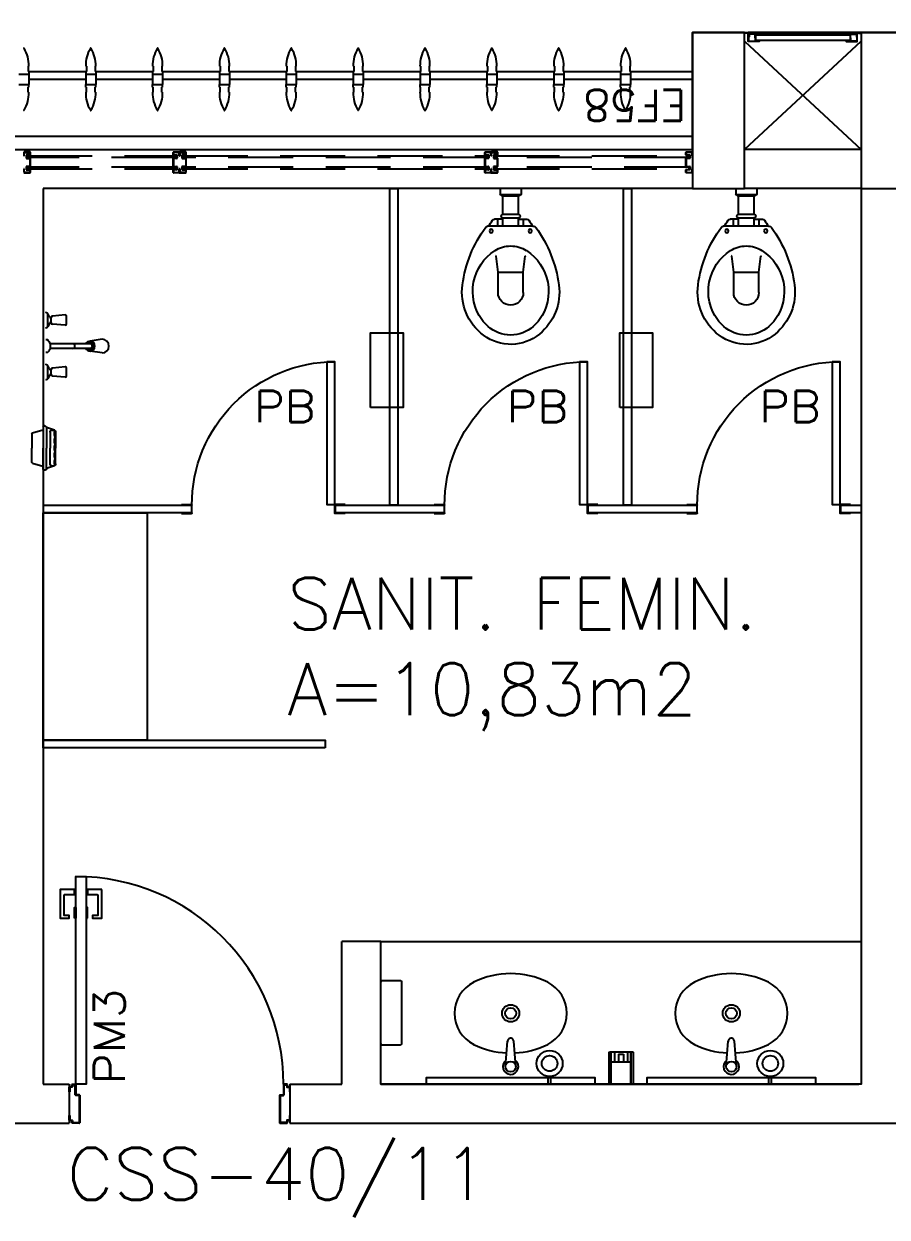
# Model space of a CAD drawing. Header units: millimetres. Extents: x 2046 to 2564, y 885 to 1120.
# Drawn here: x 2274.286 to 2277.611, y 961.34 to 965.936 of the extents above; entities that cross this region are included whole.
import ezdxf

# ---------------------------------------------------------------- set-up
doc = ezdxf.new("R2010")
doc.units = ezdxf.units.MM
doc.header["$LTSCALE"] = 10
doc.linetypes.add('HIDDEN', pattern=[0.375, 0.25, -0.125])
for name, color, linetype in [('AR-ALV', 2, 'Continuous'), ('AR-BRISES', 2, 'Continuous'), ('AR-DIVISÓRIAS', 2, 'Continuous'), ('AR-ESQ', 1, 'Continuous'), ('AR-ESTC', 3, 'Continuous'), ('AR-LOUÇAS', 1, 'Continuous'), ('AR-PORTA', 1, 'Continuous'), ('AR-SHAFT', 1, 'Continuous'), ('BC-CUBA', 1, 'Continuous'), ('BGR- VISTA', 12, 'Continuous'), ('BR-PAINEL', 1, 'Continuous'), ('BR-SUPORTE', 1, 'Continuous'), ('DT-ESQ-PERFIL CADEIRA-C', 2, 'Continuous'), ('DT-ESQ-PERFIL CADEIRA-V', 1, 'Continuous'), ('DT-ESQ-VENEZIANA-C', 1, 'Continuous'), ('DT-ESQ-VENEZIANA-V', 1, 'Continuous'), ('DT-ESQ-VIDRO-PROJ', 1, 'HIDDEN'), ('DT-TXTESQ', 2, 'Continuous'), ('DT-TXTMOD', 1, 'Continuous'), ('DV- VISTA', 2, 'Continuous'), ('DV-TEXTO', 2, 'Continuous'), ('ENDEREÇO', 2, 'Continuous'), ('maçaneta', 1, 'Continuous'), ('mov', 1, 'Continuous'), ('PM-PERFIL U-C', 2, 'Continuous'), ('PM-TXT', 2, 'Continuous'), ('pm1', 2, 'Continuous'), ('pm2', 1, 'Continuous'), ('WC1', 1, 'Continuous'), ('WC2', 1, 'Continuous'), ('WC3', 1, 'Continuous'), ('Área', 2, 'Continuous')]:
    doc.layers.add(name, color=color, linetype=linetype)
doc.styles.add('S10', font='simplex.shx', dxfattribs={"height": 0.1})
doc.styles.add('S12', font='simplex.shx', dxfattribs={"width": 1.1, "height": 0.12})
doc.styles.add('UNB-100', font='simplex.shx', dxfattribs={"height": 0.2})
doc.styles.add('UNB1-100', font='simplex.shx', dxfattribs={"height": 0.2})

# ---------------------------------------------------------------- blocks, each defined once
blk = doc.blocks.new('BACI-01P')
at = {"layer": 'WC1'}
for p, q in [((0.1191, 0.03), (0.1191, 0.0624)), ((0.146, 0.0857), (0.146, 0.0887)), ((0.1191, 0.03), (0.1139, 0.03)), ((0.1139, 0.0298), (0.1139, -0.0298)), ((0.1191, -0.03), (0.1139, -0.03)), ((0.1191, -0.03), (0.1191, -0.0624)), ((0.146, -0.0857), (0.146, -0.0887))]:
    blk.add_line(p, q, dxfattribs=at)
for centre, radius, start, end in [((0.4364, -0.2936), 0.4837, 97.6805, 126.3454), ((0.3996, -0.0205), 0.2081, 36.8881, 97.6805), ((0.1551, 0.0887), 0.00909, 126.3358, 180), ((0.4268, 0), 0.174, 320.4767, 36.8881), ((0.1282, 0.0624), 0.00909, 126.1604, 180), ((0.4044, -0.3155), 0.4771, 122.7818, 126.1604), ((0.1282, -0.0624), 0.00909, 180, 233.8396), ((0.4044, 0.3155), 0.4771, 233.8396, 237.2182), ((0.1551, -0.0887), 0.00909, 180, 238.9825), ((0.4364, 0.2936), 0.4837, 233.7577, 262.3195), ((0.3996, 0.0205), 0.2081, 262.3195, 320.8979)]:
    blk.add_arc(centre, radius, start, end, dxfattribs=at)
at = {"layer": 'WC2'}
for p, q in [((0.146, -0.0857), (0.146, 0.0857)), ((0, 0.04), (0.023, 0.04)), ((0.025, 0.035), (0.025, 0.038)), ((0.025, -0.035), (0.025, 0.035)), ((0.025, 0.035), (0.028, 0.035)), ((0.03, -0.033), (0.03, 0.033)), ((0.1, 0.03), (0.03, 0.03)), ((0.1, 0.0298), (0.1, -0.0298)), ((0, -0.04), (0.023, -0.04)), ((0.025, -0.038), (0.025, -0.035)), ((0.025, -0.035), (0.028, -0.035)), ((0.1, -0.03), (0.03, -0.03))]:
    blk.add_line(p, q, dxfattribs=at)
for centre, radius, start, end in [((0.3966, -0.0404), 0.1866, 54.2515, 147.3201), ((0.4126, -0.0182), 0.1592, 41.3299, 54.2515), ((0.3335, 0), 0.1117, 147.3201, 180), ((0.4333, 0), 0.1317, 0, 41.3299), ((0.023, 0.038), 0.002, 0, 90), ((0.028, 0.033), 0.002, 0, 90), ((0.107, 0.0298), 0.00697, 0, 180), ((0.3335, 0), 0.1117, 180, 212.6799), ((0.4333, 0), 0.1317, 318.6701, 0), ((0.023, -0.038), 0.002, 270, 0), ((0.028, -0.033), 0.002, 270, 0), ((0.107, -0.0298), 0.00697, 180, 0), ((0.3966, 0.0404), 0.1866, 212.6799, 305.7485), ((0.4126, 0.0182), 0.1592, 305.7485, 318.6701)]:
    blk.add_arc(centre, radius, start, end, dxfattribs=at)
at = {"layer": 'WC3'}
for p, q in [((0.146, 0.0497), (0.1191, 0.0497)), ((0.261, 0.0562), (0.2593, 0.0585)), ((0.3229, 0.0486), (0.261, 0.0562)), ((0.3229, 0.0486), (0.3229, -0.0486)), ((0.4015, 0.0486), (0.3229, 0.0486)), ((0.146, 0.03), (0.1191, 0.03)), ((0.146, -0.03), (0.1191, -0.03)), ((0.146, -0.0497), (0.1191, -0.0497)), ((0.261, -0.0562), (0.2593, -0.0585)), ((0.3229, -0.0486), (0.261, -0.0562)), ((0.4015, -0.0486), (0.3229, -0.0486))]:
    blk.add_line(p, q, dxfattribs=at)
for centre in [(0.1641, 0.075), (0.1641, -0.075)]:
    blk.add_circle(centre, 0.00682, dxfattribs=at)
blk.add_arc((0.4015, 0), 0.0486, 270, 90, dxfattribs=at)
blk = doc.blocks.new('pb55-gr-01p')
at = {"layer": 'mov'}
blk.add_arc((0.0015, 0.0172), 0.55, 359.7335, 90, dxfattribs=at)
at = {"layer": 'pm1'}
blk.add_lwpolyline([(0.0315, 0.5673), (0.0315, 0.0172), (0.0015, 0.0172), (0.0015, 0.5673)], close=True, dxfattribs=at)
at = {"layer": 'pm2'}
for p, q in [((-0.0385, 0.0172), (-0.0008, 0.0172)), ((-0.0385, 0.0158), (-0.0385, 0.0172)), ((-0.0008, 0.0158), (-0.0385, 0.0158)), ((0, 0.015), (0, -0.015)), ((0.0015, -0.0152), (0.0015, 0.015)), ((0.5515, -0.0152), (0.5515, 0.015)), ((0.553, 0.015), (0.553, -0.015)), ((0.5915, 0.0172), (0.5537, 0.0172)), ((0.5537, 0.0158), (0.5915, 0.0158)), ((0.5915, 0.0158), (0.5915, 0.0172)), ((-0.001, -0.016), (-0.0385, -0.016)), ((-0.0385, -0.0175), (-0.0385, -0.016)), ((-0.0385, -0.0175), (-0.0008, -0.0175)), ((0.5915, -0.0175), (0.5537, -0.0175)), ((0.554, -0.016), (0.5915, -0.016)), ((0.5915, -0.0175), (0.5915, -0.016))]:
    blk.add_line(p, q, dxfattribs=at)
for centre, radius, start, end in [((-0.0008, 0.015), 0.00225, 0, 90), ((-0.0008, 0.015), 0.00075, 0, 90), ((0.5537, 0.015), 0.00225, 90, 180), ((0.5537, 0.015), 0.00075, 90, 180), ((-0.001, -0.015), 0.001, 270, 0), ((-0.0008, -0.0152), 0.00225, 270, 0), ((0.5537, -0.0152), 0.00225, 180, 270), ((0.554, -0.015), 0.001, 180, 270)]:
    blk.add_arc(centre, radius, start, end, dxfattribs=at)
at = {"layer": 'PM-TXT', "style": 'S12', "width": 1.1}
blk.add_attdef('PM', (0.0929, 0.3347), '', height=0.12, dxfattribs=at)
at = {"layer": 'PM-TXT', "style": 'S12', "width": 1.1, "flags": 1}
for tag, p in [('LARGURA', (0.0929, 0.1347)), ('GRANITO', (0.0929, -0.0653)), ('VISOR', (0.0929, -0.2653)), ('FERRAGEM', (0.0929, -0.4653))]:
    blk.add_attdef(tag, p, '', height=0.12, dxfattribs=at)
blk = doc.blocks.new('CHVR-01P')
at = {"layer": 'WC1'}
for p, q in [((-0.08, 0.114), (-0.08, 0.086)), ((-0.074, 0.12), (-0.0254, 0.1155)), ((-0.02, 0.1096), (-0.0176, 0.1096)), ((-0.0139, 0.1119), (-0.0077, 0.1257)), ((-0.0015, 0.129), (-0.0052, 0.1279)), ((-0.074, 0.08), (-0.0254, 0.0845)), ((-0.02, 0.0904), (-0.0176, 0.0904)), ((-0.0139, 0.0881), (-0.0077, 0.0743)), ((-0.0015, 0.071), (-0.0052, 0.0721)), ((-0.2165, 0.0264), (-0.1704, 0.0189)), ((-0.1704, 0.0088), (-0.1537, 0.0088)), ((-0.1537, 0.0088), (-0.0176, 0.0088)), ((-0.0176, 0.0088), (-0.0133, 0.0174)), ((-0.0131, 0.0178), (-0.0132, 0.0176)), ((-0.0126, 0.0182), (-0.0088, 0.0206)), ((-0.0088, 0.0222), (-0.0088, 0.0206)), ((-0.0068, 0.0242), (0, 0.0242)), ((-0.2165, -0.0264), (-0.1704, -0.0189)), ((-0.1704, -0.0088), (-0.1537, -0.0088)), ((-0.1537, -0.0088), (-0.0176, -0.0088)), ((-0.0176, -0.0088), (-0.0133, -0.0174)), ((-0.0131, -0.0178), (-0.0132, -0.0176)), ((-0.0126, -0.0182), (-0.0088, -0.0206)), ((-0.0088, -0.0206), (-0.0088, -0.0222)), ((-0.0068, -0.0242), (0, -0.0242)), ((-0.08, -0.086), (-0.08, -0.114)), ((-0.074, -0.08), (-0.0254, -0.0845)), ((-0.02, -0.0904), (-0.0176, -0.0904)), ((-0.0139, -0.0881), (-0.0077, -0.0743)), ((-0.0015, -0.071), (-0.0052, -0.0721)), ((-0.074, -0.12), (-0.0254, -0.1155)), ((-0.02, -0.1096), (-0.0176, -0.1096)), ((-0.0139, -0.1119), (-0.0077, -0.1257)), ((-0.0015, -0.129), (-0.0052, -0.1279))]:
    blk.add_line(p, q, dxfattribs=at)
for centre, radius, start, end in [((-0.074, 0.114), 0.006, 90, 180), ((-0.026, 0.1096), 0.006, 0, 84.4007), ((-0.0176, 0.1136), 0.004, 270, 335.6127), ((-0.004, 0.1241), 0.004, 107.5303, 155.6127), ((-0.001, 0.1282), 0.001, 0, 122.0054), ((-0.074, 0.086), 0.006, 180, 270), ((-0.026, 0.0904), 0.006, 275.5993, 0), ((-0.0176, 0.0864), 0.004, 24.3873, 90), ((-0.004, 0.0759), 0.004, 204.3873, 252.4697), ((-0.001, 0.0718), 0.001, 237.9946, 0), ((0, 0.07), 0.000002, 180, 270), ((-0.2165, 0), 0.0264, 90, 270), ((-0.1704, 0), 0.0189, 90, 270), ((-0.1704, 0), 0.0088, 90, 270), ((-0.1704, 0), 0.0189, 27.7177, 90), ((-0.0115, 0.0165), 0.002, 122.7806, 153.4349), ((-0.0068, 0.0222), 0.002, 90, 180), ((-0.1704, 0), 0.0189, 270, 332.2823), ((-0.0115, -0.0165), 0.002, 206.5651, 237.2194), ((-0.0068, -0.0222), 0.002, 180, 270), ((-0.074, -0.086), 0.006, 90, 180), ((-0.026, -0.0904), 0.006, 0, 84.4007), ((-0.0176, -0.0864), 0.004, 270, 335.6127), ((-0.004, -0.0759), 0.004, 107.5303, 155.6127), ((-0.001, -0.0718), 0.001, 0, 122.0054), ((-0.074, -0.114), 0.006, 180, 270), ((-0.026, -0.1096), 0.006, 275.5993, 0), ((-0.0176, -0.1136), 0.004, 24.3873, 90), ((-0.004, -0.1241), 0.004, 204.3873, 252.4697), ((-0.001, -0.1282), 0.001, 237.9946, 0), ((0, -0.13), 0.000002, 180, 270)]:
    blk.add_arc(centre, radius, start, end, dxfattribs=at)
at = {"layer": 'WC2'}
for p, q in [((-0.02, 0.1096), (-0.02, 0.0904)), ((-0.0077, 0.1257), (-0.0077, 0.0743)), ((-0.0176, 0.0088), (-0.0176, -0.0088)), ((-0.02, -0.0904), (-0.02, -0.1096)), ((-0.0077, -0.0743), (-0.0077, -0.1257))]:
    blk.add_line(p, q, dxfattribs=at)
for centre, radius, start, end in [((-0.1704, 0), 0.0132, 41.8103, 318.1897), ((-0.1031, 0), 0.0088, 90, 270)]:
    blk.add_arc(centre, radius, start, end, dxfattribs=at)
blk = doc.blocks.new('CUBA-01P')
at = {"layer": 'WC1'}
blk.add_circle((-0.15, -0.08), 0.05, dxfattribs=at)
for centre, radius, start, end in [((0, -0.4404), 0.3205, 92.8226, 116.4054), ((0, -0.4404), 0.3205, 63.5946, 87.2424), ((-0.0831, -0.273), 0.1336, 116.4054, 243.5946), ((0.0831, -0.273), 0.1336, 296.4054, 63.5946), ((0, -0.1056), 0.3205, 243.5946, 296.4054)]:
    blk.add_arc(centre, radius, start, end, dxfattribs=at)
at = {"layer": 'WC2'}
for p, q in [((-0.1548, 0), (-0.1548, -0.0303)), ((-0.1448, 0), (-0.1448, -0.0303)), ((-0.02, -0.068), (-0.0118, -0.1652)), ((0.02, -0.068), (0.0118, -0.1652))]:
    blk.add_line(p, q, dxfattribs=at)
for centre, radius in [((-0.15, -0.08), 0.03), ((0, -0.068), 0.02), ((0, -0.273), 0.033), ((0, -0.273), 0.0212)]:
    blk.add_circle(centre, radius, dxfattribs=at)
for centre, radius, start, end in [((0.0002, -0.0678), 0.03, 306.4013, 232.6706), ((0.0002, -0.1652), 0.012, 180, 10.1205)]:
    blk.add_arc(centre, radius, start, end, dxfattribs=at)
blk = doc.blocks.new('BGR2')
at = {"layer": 'BGR- VISTA'}
blk.add_lwpolyline([(0, 0.55), (1.85, 0.55), (1.85, 0), (0, 0)], close=True, dxfattribs=at)
at = {"layer": 'BC-CUBA', "rotation": 180}
for p in [(0.5, 0), (1.35, 0)]:
    blk.add_blockref('CUBA-01P', p, dxfattribs=at)
blk = doc.blocks.new('DV8')
at = {"layer": 'DV- VISTA'}
blk.add_lwpolyline([(0, -0.03), (-0.08, -0.03), (-0.08, 0), (0, 0)], close=True, dxfattribs=at)
at = {"layer": 'DV-TEXTO', "style": 'S12'}
for tag, p, flags in [('DIVISÓRIA', (-0.2823, -0.184), 2), ('TAMANHO', (-0.2823, -0.384), 3), ('ACABAMENTO', (-0.2823, -0.584), 3), ('CANTONEIRA', (-0.2823, -0.784), 3)]:
    blk.add_attdef(tag, p, '', height=0.12, dxfattribs=dict(at, flags=flags))
blk = doc.blocks.new('DV7')
at = {"layer": 'DV- VISTA'}
blk.add_lwpolyline([(0.03, 0), (0.03, -0.42), (0, -0.42), (0, 0)], close=True, dxfattribs=at)
at = {"layer": 'DV-TEXTO', "style": 'S12'}
for tag, p, flags in [('ACABAMENTO', (0.5921, -0.2951), 3), ('CANTONEIRA', (0.7921, -0.2951), 3), ('DIVISÓRIA', (0.1921, -0.2951), 2), ('TAMANHO', (0.3921, -0.2951), 3)]:
    blk.add_attdef(tag, p, '', height=0.12, rotation=90, dxfattribs=dict(at, flags=flags))
blk = doc.blocks.new('DV10')
at = {"layer": 'DV- VISTA'}
blk.add_lwpolyline([(0.57, -0.03), (0, -0.03), (0, 0), (0.57, 0)], close=True, dxfattribs=at)
at = {"layer": 'DV-TEXTO', "style": 'S12'}
for tag, p, flags in [('DIVISÓRIA', (0.0161, 0.0342), 2), ('TAMANHO', (0.0161, -0.1658), 3), ('ACABAMENTO', (0.0161, -0.3658), 3), ('CANTONEIRA', (0.0161, -0.5658), 3)]:
    blk.add_attdef(tag, p, '', height=0.12, dxfattribs=dict(at, flags=flags))
blk = doc.blocks.new('DV5')
at = {"layer": 'DV- VISTA'}
blk.add_lwpolyline([(0.03, 0), (0.03, -1.085), (0, -1.085), (0, 0)], close=True, dxfattribs=at)
at = {"layer": 'DV-TEXTO', "style": 'S12'}
for tag, p, flags in [('ACABAMENTO', (0.3815, -0.3886), 3), ('CANTONEIRA', (0.5815, -0.3886), 3), ('DIVISÓRIA', (-0.0185, -0.3886), 2), ('TAMANHO', (0.1815, -0.3886), 3)]:
    blk.add_attdef(tag, p, '', height=0.12, rotation=90, dxfattribs=dict(at, flags=flags))
blk = doc.blocks.new('BGR17')
at = {"layer": 'BGR- VISTA'}
blk.add_lwpolyline([(0, 0.875), (0, 0), (-0.4, 0), (-0.4, 0.875)], close=True, dxfattribs=at)
blk = doc.blocks.new('DV4')
at = {"layer": 'DV- VISTA'}
blk.add_lwpolyline([(0.03, 0), (0.03, -1.22), (0, -1.22), (0, 0)], close=True, dxfattribs=at)
at = {"layer": 'DV-TEXTO', "style": 'S12'}
for tag, p, flags in [('ACABAMENTO', (0.3815, -0.3084), 3), ('CANTONEIRA', (0.5815, -0.3084), 3), ('DIVISÓRIA', (-0.0185, -0.3084), 2), ('TAMANHO', (0.1815, -0.3084), 3)]:
    blk.add_attdef(tag, p, '', height=0.12, rotation=90, dxfattribs=dict(at, flags=flags))
blk = doc.blocks.new('EF58-P')
at = {"layer": 'DT-ESQ-VIDRO-PROJ', "ltscale": 0.1}
for points in [[(0.025, -0.1285), (0.025, -0.1385, -0.414214), (0.0235, -0.14), (0.0015, -0.14, -0.414214), (0, -0.1385), (0, -0.125), (0.0015, -0.125), (0.0015, -0.138, 0.414214), (0.002, -0.1385), (0.023, -0.1385, 0.414214), (0.0235, -0.138), (0.0235, -0.1285), (0.0105, -0.1285, -0.414214), (0.009, -0.127), (0.009, -0.117, -0.414214), (0.0105, -0.1155), (0.0235, -0.1155), (0.0235, -0.0845), (0.0105, -0.0845, -0.414214), (0.009, -0.083), (0.009, -0.073, -0.414214), (0.0105, -0.0715), (0.0235, -0.0715), (0.0235, -0.062, 0.414214), (0.023, -0.0615), (0.002, -0.0615, 0.414214), (0.0015, -0.062), (0.0015, -0.075), (0, -0.075), (0, -0.0615, -0.414214), (0.0015, -0.06), (0.0235, -0.06, -0.414214), (0.025, -0.0615), (0.025, -0.0715, -0.414214), (0.0235, -0.073), (0.0105, -0.073), (0.0105, -0.083), (0.0235, -0.083), (0.0235, -0.083, -0.414214), (0.025, -0.0845), (0.025, -0.1155, -0.414214), (0.0235, -0.117), (0.0235, -0.117), (0.0105, -0.117), (0.0105, -0.127), (0.0235, -0.127, -0.414214)], [(0.75, -0.1285), (0.75, -0.1385, 0.414214), (0.7515, -0.14), (0.7735, -0.14, 0.414214), (0.775, -0.1385), (0.775, -0.125), (0.7735, -0.125), (0.7735, -0.138, -0.414214), (0.773, -0.1385), (0.752, -0.1385, -0.414214), (0.7515, -0.138), (0.7515, -0.1285), (0.7645, -0.1285, 0.414214), (0.766, -0.127), (0.766, -0.117, 0.414214), (0.7645, -0.1155), (0.7515, -0.1155), (0.7515, -0.0845), (0.7645, -0.0845, 0.414214), (0.766, -0.083), (0.766, -0.073, 0.414214), (0.7645, -0.0715), (0.7515, -0.0715), (0.7515, -0.062, -0.414214), (0.752, -0.0615), (0.773, -0.0615, -0.414214), (0.7735, -0.062), (0.7735, -0.075), (0.775, -0.075), (0.775, -0.0615, 0.414214), (0.7735, -0.06), (0.7515, -0.06, 0.414214), (0.75, -0.0615), (0.75, -0.0715, 0.414214), (0.7515, -0.073), (0.7645, -0.073), (0.7645, -0.083), (0.7515, -0.083), (0.7515, -0.083, 0.414214), (0.75, -0.0845), (0.75, -0.1155, 0.414214), (0.7515, -0.117), (0.7515, -0.117), (0.7645, -0.117), (0.7645, -0.127), (0.7515, -0.127, 0.414214)], [(0.8, -0.1285), (0.8, -0.1385, -0.414214), (0.7985, -0.14), (0.7765, -0.14, -0.414214), (0.775, -0.1385), (0.775, -0.125), (0.7765, -0.125), (0.7765, -0.138, 0.414214), (0.777, -0.1385), (0.798, -0.1385, 0.414214), (0.7985, -0.138), (0.7985, -0.1285), (0.7855, -0.1285, -0.414214), (0.784, -0.127), (0.784, -0.117, -0.414214), (0.7855, -0.1155), (0.7985, -0.1155), (0.7985, -0.0845), (0.7855, -0.0845, -0.414214), (0.784, -0.083), (0.784, -0.073, -0.414214), (0.7855, -0.0715), (0.7985, -0.0715), (0.7985, -0.062, 0.414214), (0.798, -0.0615), (0.777, -0.0615, 0.414214), (0.7765, -0.062), (0.7765, -0.075), (0.775, -0.075), (0.775, -0.0615, -0.414214), (0.7765, -0.06), (0.7985, -0.06, -0.414214), (0.8, -0.0615), (0.8, -0.0715, -0.414214), (0.7985, -0.073), (0.7855, -0.073), (0.7855, -0.083), (0.7985, -0.083), (0.7985, -0.083, -0.414214), (0.8, -0.0845), (0.8, -0.1155, -0.414214), (0.7985, -0.117), (0.7985, -0.117), (0.7855, -0.117), (0.7855, -0.127), (0.7985, -0.127, -0.414214)], [(1.95, -0.1285), (1.95, -0.1385, 0.414214), (1.9515, -0.14), (1.9735, -0.14, 0.414214), (1.975, -0.1385), (1.975, -0.125), (1.9735, -0.125), (1.9735, -0.138, -0.414214), (1.973, -0.1385), (1.952, -0.1385, -0.414214), (1.9515, -0.138), (1.9515, -0.1285), (1.9645, -0.1285, 0.414214), (1.966, -0.127), (1.966, -0.117, 0.414214), (1.9645, -0.1155), (1.9515, -0.1155), (1.9515, -0.0845), (1.9645, -0.0845, 0.414214), (1.966, -0.083), (1.966, -0.073, 0.414214), (1.9645, -0.0715), (1.9515, -0.0715), (1.9515, -0.062, -0.414214), (1.952, -0.0615), (1.973, -0.0615, -0.414214), (1.9735, -0.062), (1.9735, -0.075), (1.975, -0.075), (1.975, -0.0615, 0.414214), (1.9735, -0.06), (1.9515, -0.06, 0.414214), (1.95, -0.0615), (1.95, -0.0715, 0.414214), (1.9515, -0.073), (1.9645, -0.073), (1.9645, -0.083), (1.9515, -0.083), (1.9515, -0.083, 0.414214), (1.95, -0.0845), (1.95, -0.1155, 0.414214), (1.9515, -0.117), (1.9515, -0.117), (1.9645, -0.117), (1.9645, -0.127), (1.9515, -0.127, 0.414214)], [(2, -0.1285), (2, -0.1385, -0.414214), (1.9985, -0.14), (1.9765, -0.14, -0.414214), (1.975, -0.1385), (1.975, -0.125), (1.9765, -0.125), (1.9765, -0.138, 0.414214), (1.977, -0.1385), (1.998, -0.1385, 0.414214), (1.9985, -0.138), (1.9985, -0.1285), (1.9855, -0.1285, -0.414214), (1.984, -0.127), (1.984, -0.117, -0.414214), (1.9855, -0.1155), (1.9985, -0.1155), (1.9985, -0.0845), (1.9855, -0.0845, -0.414214), (1.984, -0.083), (1.984, -0.073, -0.414214), (1.9855, -0.0715), (1.9985, -0.0715), (1.9985, -0.062, 0.414214), (1.998, -0.0615), (1.977, -0.0615, 0.414214), (1.9765, -0.062), (1.9765, -0.075), (1.975, -0.075), (1.975, -0.0615, -0.414214), (1.9765, -0.06), (1.9985, -0.06, -0.414214), (2, -0.0615), (2, -0.0715, -0.414214), (1.9985, -0.073), (1.9855, -0.073), (1.9855, -0.083), (1.9985, -0.083), (1.9985, -0.083, -0.414214), (2, -0.0845), (2, -0.1155, -0.414214), (1.9985, -0.117), (1.9985, -0.117), (1.9855, -0.117), (1.9855, -0.127), (1.9985, -0.127, -0.414214)]]:
    blk.add_lwpolyline(points, format="xyb", close=True, dxfattribs=at)
for points in [[(0.7625, -0.081), (0.7625, -0.075), (0.0125, -0.075), (0.0125, -0.081)], [(1.9625, -0.081), (1.9625, -0.075), (0.7875, -0.075), (0.7875, -0.081)], [(2.5625, -0.081), (2.5625, -0.075), (1.9875, -0.075), (1.9875, -0.081)], [(0.7625, -0.119), (0.7625, -0.125), (0.0125, -0.125), (0.0125, -0.119)], [(1.9625, -0.119), (1.9625, -0.125), (0.7875, -0.125), (0.7875, -0.119)], [(2.5625, -0.119), (2.5625, -0.125), (1.9875, -0.125), (1.9875, -0.119)]]:
    blk.add_lwpolyline(points, close=True, dxfattribs=at)
for points in [[(2.575, -0.125), (2.5735, -0.125), (2.5735, -0.138, -0.414214), (2.573, -0.1385), (2.552, -0.1385, -0.414214), (2.5515, -0.138), (2.5515, -0.1285), (2.5645, -0.1285, 0.414214), (2.566, -0.127), (2.566, -0.117, 0.414214), (2.5645, -0.1155), (2.5515, -0.1155), (2.5515, -0.0845), (2.5645, -0.0845, 0.414214), (2.566, -0.083), (2.566, -0.073, 0.414214), (2.5645, -0.0715), (2.5515, -0.0715), (2.5515, -0.062, -0.414214), (2.552, -0.0615), (2.573, -0.0615, -0.414214), (2.5735, -0.062), (2.5735, -0.075), (2.575, -0.075)], [(2.575, -0.0615, 0.414214), (2.5735, -0.06), (2.5515, -0.06, 0.414214), (2.55, -0.0615), (2.55, -0.0715, 0.414214), (2.5515, -0.073), (2.5645, -0.073), (2.5645, -0.083), (2.5515, -0.083), (2.5515, -0.083, 0.414214), (2.55, -0.0845), (2.55, -0.1155, 0.414214), (2.5515, -0.117), (2.5515, -0.117), (2.5645, -0.117), (2.5645, -0.127), (2.5515, -0.127, 0.414214), (2.55, -0.1285), (2.55, -0.1385, 0.414214), (2.5515, -0.14), (2.5735, -0.14, 0.414214), (2.575, -0.1385)]]:
    blk.add_lwpolyline(points, format="xyb", dxfattribs=at)
at = {"layer": 'DT-TXTESQ', "ltscale": 0.1, "style": 'S12'}
blk.add_text('EF58', height=0.12, dxfattribs=at).set_placement((0.0235, -0.38))
at = {"layer": 'DT-TXTMOD', "ltscale": 0.1, "style": 'S10', "flags": 3}
for tag, p in [('M01', (0.025, -0.28)), ('M02', (0.3253, -0.28)), ('M03', (0.627, -0.28)), ('M04', (0.9288, -0.28)), ('M05', (1.2306, -0.28)), ('M06', (1.5323, -0.28)), ('M07', (1.8341, -0.28)), ('M08', (2.1359, -0.28)), ('M09', (2.4376, -0.28)), ('M10', (2.7394, -0.28)), ('M11', (3.0412, -0.28)), ('M12', (3.3429, -0.28)), ('M13', (3.6447, -0.28)), ('M14', (3.9464, -0.28)), ('M15', (4.2482, -0.28)), ('M16', (4.55, -0.28)), ('M17', (4.8517, -0.28))]:
    blk.add_attdef(tag, p, '', height=0.1, dxfattribs=at)
blk = doc.blocks.new('BR-MODULO8')
at = {"layer": 'BR-PAINEL'}
for p, q in [((-2.5942, 0.24), (-2.5558, 0.24)), ((-2.5583, 0.27), (-2.5583, 0.25)), ((-2.5558, 0.27), (-2.5583, 0.27)), ((-2.5558, 0.25), (-2.5583, 0.25)), ((-2.5558, 0.25), (-2.5558, 0.24)), ((-2.5558, 0.24), (-2.5558, 0.2)), ((-2.3367, 0.27), (-2.3342, 0.27)), ((-2.3367, 0.25), (-2.3367, 0.24)), ((-2.3367, 0.25), (-2.3342, 0.25)), ((-2.3367, 0.24), (-2.2983, 0.24)), ((-2.3367, 0.24), (-2.3367, 0.2)), ((-2.3342, 0.27), (-2.3342, 0.25)), ((-2.3008, 0.27), (-2.3008, 0.25)), ((-2.2983, 0.27), (-2.3008, 0.27)), ((-2.2983, 0.25), (-2.3008, 0.25)), ((-2.2983, 0.25), (-2.2983, 0.24)), ((-2.2983, 0.24), (-2.2983, 0.2)), ((-2.0792, 0.27), (-2.0767, 0.27)), ((-2.0792, 0.25), (-2.0792, 0.24)), ((-2.0792, 0.25), (-2.0767, 0.25)), ((-2.0792, 0.24), (-2.0408, 0.24)), ((-2.0792, 0.24), (-2.0792, 0.2)), ((-2.0767, 0.27), (-2.0767, 0.25)), ((-2.0433, 0.27), (-2.0433, 0.25)), ((-2.0408, 0.27), (-2.0433, 0.27)), ((-2.0408, 0.25), (-2.0433, 0.25)), ((-2.0408, 0.25), (-2.0408, 0.24)), ((-2.0408, 0.24), (-2.0408, 0.2)), ((-1.8217, 0.27), (-1.8192, 0.27)), ((-1.8217, 0.25), (-1.8217, 0.24)), ((-1.8217, 0.25), (-1.8192, 0.25)), ((-1.8217, 0.24), (-1.7833, 0.24)), ((-1.8217, 0.24), (-1.8217, 0.2)), ((-1.8192, 0.27), (-1.8192, 0.25)), ((-1.7858, 0.27), (-1.7858, 0.25)), ((-1.7833, 0.27), (-1.7858, 0.27)), ((-1.7833, 0.25), (-1.7858, 0.25)), ((-1.7833, 0.25), (-1.7833, 0.24)), ((-1.7833, 0.24), (-1.7833, 0.2)), ((-1.5642, 0.27), (-1.5617, 0.27)), ((-1.5642, 0.25), (-1.5642, 0.24)), ((-1.5642, 0.25), (-1.5617, 0.25)), ((-1.5642, 0.24), (-1.5258, 0.24)), ((-1.5642, 0.24), (-1.5642, 0.2)), ((-1.5617, 0.27), (-1.5617, 0.25)), ((-1.5283, 0.27), (-1.5283, 0.25)), ((-1.5258, 0.27), (-1.5283, 0.27)), ((-1.5258, 0.25), (-1.5283, 0.25)), ((-1.5258, 0.25), (-1.5258, 0.24)), ((-1.5258, 0.24), (-1.5258, 0.2)), ((-1.3067, 0.27), (-1.3042, 0.27)), ((-1.3067, 0.25), (-1.3067, 0.24)), ((-1.3067, 0.25), (-1.3042, 0.25)), ((-1.3067, 0.24), (-1.2683, 0.24)), ((-1.3067, 0.24), (-1.3067, 0.2)), ((-1.3042, 0.27), (-1.3042, 0.25)), ((-1.2708, 0.27), (-1.2708, 0.25)), ((-1.2683, 0.27), (-1.2708, 0.27)), ((-1.2683, 0.25), (-1.2708, 0.25)), ((-1.2683, 0.25), (-1.2683, 0.24)), ((-1.2683, 0.24), (-1.2683, 0.2)), ((-1.0492, 0.27), (-1.0467, 0.27)), ((-1.0492, 0.25), (-1.0492, 0.24)), ((-1.0492, 0.25), (-1.0467, 0.25)), ((-1.0492, 0.24), (-1.0108, 0.24)), ((-1.0492, 0.24), (-1.0492, 0.2)), ((-1.0467, 0.27), (-1.0467, 0.25)), ((-1.0133, 0.27), (-1.0133, 0.25)), ((-1.0108, 0.27), (-1.0133, 0.27)), ((-1.0108, 0.25), (-1.0133, 0.25)), ((-1.0108, 0.25), (-1.0108, 0.24)), ((-1.0108, 0.24), (-1.0108, 0.2)), ((-0.7917, 0.27), (-0.7892, 0.27)), ((-0.7917, 0.25), (-0.7917, 0.24)), ((-0.7917, 0.25), (-0.7892, 0.25)), ((-0.7917, 0.24), (-0.7533, 0.24)), ((-0.7917, 0.24), (-0.7917, 0.2)), ((-0.7892, 0.27), (-0.7892, 0.25)), ((-0.7558, 0.27), (-0.7558, 0.25)), ((-0.7533, 0.27), (-0.7558, 0.27)), ((-0.7533, 0.25), (-0.7558, 0.25)), ((-0.7533, 0.25), (-0.7533, 0.24)), ((-0.7533, 0.24), (-0.7533, 0.2)), ((-0.5342, 0.27), (-0.5317, 0.27)), ((-0.5342, 0.25), (-0.5317, 0.25)), ((-0.5342, 0.25), (-0.5342, 0.24)), ((-0.5342, 0.24), (-0.5342, 0.2)), ((-0.5342, 0.24), (-0.4958, 0.24)), ((-0.5317, 0.27), (-0.5317, 0.25)), ((-0.4958, 0.27), (-0.4983, 0.27)), ((-0.4983, 0.27), (-0.4983, 0.25)), ((-0.4958, 0.25), (-0.4983, 0.25)), ((-0.4958, 0.25), (-0.4958, 0.24)), ((-0.4958, 0.24), (-0.4958, 0.2)), ((-0.2767, 0.27), (-0.2742, 0.27)), ((-0.2767, 0.25), (-0.2767, 0.24)), ((-0.2767, 0.25), (-0.2742, 0.25)), ((-0.2767, 0.24), (-0.2383, 0.24)), ((-0.2767, 0.24), (-0.2767, 0.2)), ((-0.2742, 0.27), (-0.2742, 0.25)), ((-0.2408, 0.27), (-0.2408, 0.25)), ((-0.2383, 0.27), (-0.2408, 0.27)), ((-0.2383, 0.25), (-0.2408, 0.25)), ((-0.2383, 0.25), (-0.2383, 0.24)), ((-0.2383, 0.24), (-0.2383, 0.2)), ((-2.5942, 0.2), (-2.5558, 0.2)), ((-2.5558, 0.19), (-2.5583, 0.19)), ((-2.5583, 0.17), (-2.5583, 0.19)), ((-2.5558, 0.19), (-2.5558, 0.2)), ((-2.3367, 0.2), (-2.2983, 0.2)), ((-2.3367, 0.19), (-2.3367, 0.2)), ((-2.3367, 0.19), (-2.3342, 0.19)), ((-2.3342, 0.17), (-2.3342, 0.19)), ((-2.2983, 0.19), (-2.3008, 0.19)), ((-2.3008, 0.17), (-2.3008, 0.19)), ((-2.2983, 0.19), (-2.2983, 0.2)), ((-2.0792, 0.2), (-2.0408, 0.2)), ((-2.0792, 0.19), (-2.0792, 0.2)), ((-2.0792, 0.19), (-2.0767, 0.19)), ((-2.0767, 0.17), (-2.0767, 0.19)), ((-2.0408, 0.19), (-2.0433, 0.19)), ((-2.0433, 0.17), (-2.0433, 0.19)), ((-2.0408, 0.19), (-2.0408, 0.2)), ((-1.8217, 0.2), (-1.7833, 0.2)), ((-1.8217, 0.19), (-1.8217, 0.2)), ((-1.8217, 0.19), (-1.8192, 0.19)), ((-1.8192, 0.17), (-1.8192, 0.19)), ((-1.7833, 0.19), (-1.7858, 0.19)), ((-1.7858, 0.17), (-1.7858, 0.19)), ((-1.7833, 0.19), (-1.7833, 0.2)), ((-1.5642, 0.2), (-1.5258, 0.2)), ((-1.5642, 0.19), (-1.5642, 0.2)), ((-1.5642, 0.19), (-1.5617, 0.19)), ((-1.5617, 0.17), (-1.5617, 0.19)), ((-1.5258, 0.19), (-1.5283, 0.19)), ((-1.5283, 0.17), (-1.5283, 0.19)), ((-1.5258, 0.19), (-1.5258, 0.2)), ((-1.3067, 0.2), (-1.2683, 0.2)), ((-1.3067, 0.19), (-1.3067, 0.2)), ((-1.3067, 0.19), (-1.3042, 0.19)), ((-1.3042, 0.17), (-1.3042, 0.19)), ((-1.2683, 0.19), (-1.2708, 0.19)), ((-1.2708, 0.17), (-1.2708, 0.19)), ((-1.2683, 0.19), (-1.2683, 0.2)), ((-1.0492, 0.2), (-1.0108, 0.2)), ((-1.0492, 0.19), (-1.0492, 0.2)), ((-1.0492, 0.19), (-1.0467, 0.19)), ((-1.0467, 0.17), (-1.0467, 0.19)), ((-1.0108, 0.19), (-1.0133, 0.19)), ((-1.0133, 0.17), (-1.0133, 0.19)), ((-1.0108, 0.19), (-1.0108, 0.2)), ((-0.7917, 0.2), (-0.7533, 0.2)), ((-0.7917, 0.19), (-0.7917, 0.2)), ((-0.7917, 0.19), (-0.7892, 0.19)), ((-0.7892, 0.17), (-0.7892, 0.19)), ((-0.7533, 0.19), (-0.7558, 0.19)), ((-0.7558, 0.17), (-0.7558, 0.19)), ((-0.7533, 0.19), (-0.7533, 0.2)), ((-0.5342, 0.19), (-0.5342, 0.2)), ((-0.5342, 0.2), (-0.4958, 0.2)), ((-0.5342, 0.19), (-0.5317, 0.19)), ((-0.5317, 0.17), (-0.5317, 0.19)), ((-0.4983, 0.17), (-0.4983, 0.19)), ((-0.4958, 0.19), (-0.4983, 0.19)), ((-0.4958, 0.19), (-0.4958, 0.2)), ((-0.2767, 0.2), (-0.2383, 0.2)), ((-0.2767, 0.19), (-0.2767, 0.2)), ((-0.2767, 0.19), (-0.2742, 0.19)), ((-0.2742, 0.17), (-0.2742, 0.19)), ((-0.2383, 0.19), (-0.2408, 0.19)), ((-0.2408, 0.17), (-0.2408, 0.19)), ((-0.2383, 0.19), (-0.2383, 0.2)), ((-2.5558, 0.17), (-2.5583, 0.17)), ((-2.3367, 0.17), (-2.3342, 0.17)), ((-2.2983, 0.17), (-2.3008, 0.17)), ((-2.0792, 0.17), (-2.0767, 0.17)), ((-2.0408, 0.17), (-2.0433, 0.17)), ((-1.8217, 0.17), (-1.8192, 0.17)), ((-1.7833, 0.17), (-1.7858, 0.17)), ((-1.5642, 0.17), (-1.5617, 0.17)), ((-1.5258, 0.17), (-1.5283, 0.17)), ((-1.3067, 0.17), (-1.3042, 0.17)), ((-1.2683, 0.17), (-1.2708, 0.17)), ((-1.0492, 0.17), (-1.0467, 0.17)), ((-1.0108, 0.17), (-1.0133, 0.17)), ((-0.7917, 0.17), (-0.7892, 0.17)), ((-0.7533, 0.17), (-0.7558, 0.17)), ((-0.5342, 0.17), (-0.5317, 0.17)), ((-0.4958, 0.17), (-0.4983, 0.17)), ((-0.2767, 0.17), (-0.2742, 0.17)), ((-0.2383, 0.17), (-0.2408, 0.17))]:
    blk.add_line(p, q, dxfattribs=at)
for centre, radius, start, end in [((-2.575, 0.3387), 0.001, 37.1012, 142.8988), ((-2.6808, 0.2739), 0.1251, 358.228, 31.5279), ((-2.2117, 0.2739), 0.1251, 148.4721, 181.772), ((-2.3175, 0.3387), 0.001, 37.1012, 142.8988), ((-2.4233, 0.2739), 0.1251, 358.228, 31.5279), ((-1.9542, 0.2739), 0.1251, 148.4721, 181.772), ((-2.06, 0.3387), 0.001, 37.1012, 142.8988), ((-2.1658, 0.2739), 0.1251, 358.228, 31.5279), ((-1.6967, 0.2739), 0.1251, 148.4721, 181.772), ((-1.8025, 0.3387), 0.001, 37.1012, 142.8988), ((-1.9083, 0.2739), 0.1251, 358.228, 31.5279), ((-1.4392, 0.2739), 0.1251, 148.4721, 181.772), ((-1.545, 0.3387), 0.001, 37.1012, 142.8988), ((-1.6508, 0.2739), 0.1251, 358.228, 31.5279), ((-1.1817, 0.2739), 0.1251, 148.4721, 181.772), ((-1.2875, 0.3387), 0.001, 37.1012, 142.8988), ((-1.3933, 0.2739), 0.1251, 358.228, 31.5279), ((-0.9242, 0.2739), 0.1251, 148.4721, 181.772), ((-1.03, 0.3387), 0.001, 37.1012, 142.8988), ((-1.1358, 0.2739), 0.1251, 358.228, 31.5279), ((-0.6667, 0.2739), 0.1251, 148.4721, 181.772), ((-0.7725, 0.3387), 0.001, 37.1012, 142.8988), ((-0.8783, 0.2739), 0.1251, 358.228, 31.5279), ((-0.4092, 0.2739), 0.1251, 148.4721, 181.772), ((-0.515, 0.3387), 0.001, 37.1012, 142.8988), ((-0.6208, 0.2739), 0.1251, 358.228, 31.5279), ((-0.1517, 0.2739), 0.1251, 148.4721, 181.772), ((-0.2575, 0.3387), 0.001, 37.1012, 142.8988), ((-0.3633, 0.2739), 0.1251, 358.228, 31.5279), ((-2.6808, 0.1661), 0.1251, 328.4721, 1.772), ((-2.2117, 0.1661), 0.1251, 178.228, 211.5279), ((-2.4233, 0.1661), 0.1251, 328.4721, 1.772), ((-1.9542, 0.1661), 0.1251, 178.228, 211.5279), ((-2.1658, 0.1661), 0.1251, 328.4721, 1.772), ((-1.6967, 0.1661), 0.1251, 178.228, 211.5279), ((-1.9083, 0.1661), 0.1251, 328.4721, 1.772), ((-1.4392, 0.1661), 0.1251, 178.228, 211.5279), ((-1.6508, 0.1661), 0.1251, 328.4721, 1.772), ((-1.1817, 0.1661), 0.1251, 178.228, 211.5279), ((-1.3933, 0.1661), 0.1251, 328.4721, 1.772), ((-0.9242, 0.1661), 0.1251, 178.228, 211.5279), ((-1.1358, 0.1661), 0.1251, 328.4721, 1.772), ((-0.6667, 0.1661), 0.1251, 178.228, 211.5279), ((-0.8783, 0.1661), 0.1251, 328.4721, 1.772), ((-0.4092, 0.1661), 0.1251, 178.228, 211.5279), ((-0.6208, 0.1661), 0.1251, 328.4721, 1.772), ((-0.1517, 0.1661), 0.1251, 178.228, 211.5279), ((-0.3633, 0.1661), 0.1251, 328.4721, 1.772), ((-2.575, 0.1013), 0.001, 217.1012, 322.8988), ((-2.3175, 0.1013), 0.001, 217.1012, 322.8988), ((-2.06, 0.1013), 0.001, 217.1012, 322.8988), ((-1.8025, 0.1013), 0.001, 217.1012, 322.8988), ((-1.545, 0.1013), 0.001, 217.1012, 322.8988), ((-1.2875, 0.1013), 0.001, 217.1012, 322.8988), ((-1.03, 0.1013), 0.001, 217.1012, 322.8988), ((-0.7725, 0.1013), 0.001, 217.1012, 322.8988), ((-0.515, 0.1013), 0.001, 217.1012, 322.8988), ((-0.2575, 0.1013), 0.001, 217.1012, 322.8988)]:
    blk.add_arc(centre, radius, start, end, dxfattribs=at)
at = {"layer": 'BR-SUPORTE'}
for p, q in [((-2.5558, 0.25), (-2.3342, 0.25)), ((-2.2983, 0.25), (-2.0767, 0.25)), ((-2.0408, 0.25), (-1.8192, 0.25)), ((-1.7833, 0.25), (-1.5617, 0.25)), ((-1.5258, 0.25), (-1.3042, 0.25)), ((-1.2683, 0.25), (-1.0467, 0.25)), ((-1.0108, 0.25), (-0.7892, 0.25)), ((-0.7533, 0.25), (-0.5317, 0.25)), ((-0.4958, 0.25), (-0.2742, 0.25)), ((-0.2383, 0.25), (0, 0.25)), ((-2.5558, 0.22), (-2.3367, 0.22)), ((-2.2983, 0.22), (-2.0792, 0.22)), ((-2.0408, 0.22), (-1.8217, 0.22)), ((-1.7833, 0.22), (-1.5642, 0.22)), ((-1.5258, 0.22), (-1.3067, 0.22)), ((-1.2683, 0.22), (-1.0492, 0.22)), ((-1.0108, 0.22), (-0.7917, 0.22)), ((-0.7533, 0.22), (-0.5342, 0.22)), ((-0.4958, 0.22), (-0.2767, 0.22)), ((-0.2383, 0.22), (0, 0.22))]:
    blk.add_line(p, q, dxfattribs=at)
blk = doc.blocks.new('EF01C-P')
at = {"layer": 'DT-ESQ-PERFIL CADEIRA-C', "ltscale": 0.1}
for points in [[(0.01, 0.0015), (0.01, 0.003), (0.0015, 0.003, 1), (0.0015, 0), (0.015, 0, 0.414214), (0.0165, 0.0015), (0.0165, 0.0335), (0.043, 0.0335)], [(0.043, 0.0065), (0.018, 0.0065), (0.018, 0.0165), (0.0165, 0.0165), (0.0165, 0.0065, 0.414214), (0.018, 0.005), (0.043, 0.005), (0.0565, 0.005, 1), (0.0565, 0.008), (0.043, 0.008), (0.043, 0.02), (0.043, 0.032), (0.0565, 0.032, 1), (0.0565, 0.035), (0.043, 0.035), (0.0165, 0.035, 0.414214), (0.015, 0.0335), (0.015, 0.0015), (0.0015, 0.0015)], [(0.0415, 0.02), (0.0415, 0.032, -0.414214), (0.043, 0.0335), (0.0565, 0.0335)], [(0.0415, 0.02), (0.0415, 0.008, 0.414214), (0.043, 0.0065), (0.0565, 0.0065)], [(0.407, 0.0065), (0.432, 0.0065), (0.432, 0.0165), (0.4335, 0.0165), (0.4335, 0.0065, -0.414214), (0.432, 0.005), (0.407, 0.005), (0.3935, 0.005, -1), (0.3935, 0.008), (0.407, 0.008), (0.407, 0.02), (0.407, 0.032), (0.3935, 0.032, -1), (0.3935, 0.035), (0.407, 0.035), (0.4335, 0.035, -0.414214), (0.435, 0.0335), (0.435, 0.0015), (0.4485, 0.0015)], [(0.4085, 0.02), (0.4085, 0.032, 0.414214), (0.407, 0.0335), (0.3935, 0.0335)], [(0.4085, 0.02), (0.4085, 0.008, -0.414214), (0.407, 0.0065), (0.3935, 0.0065)], [(0.44, 0.0015), (0.44, 0.003), (0.4485, 0.003, -1), (0.4485, 0), (0.435, 0, -0.414214), (0.4335, 0.0015), (0.4335, 0.0335), (0.407, 0.0335)]]:
    blk.add_lwpolyline(points, format="xyb", dxfattribs=at)
at = {"layer": 'DT-ESQ-PERFIL CADEIRA-V', "ltscale": 0.1}
blk.add_line((0.015, 0), (0.435, 0), dxfattribs=at)
at = {"layer": 'DT-ESQ-VENEZIANA-C', "ltscale": 0.1}
for p, q in [((0.043, 0.0105), (0.407, 0.0105)), ((0.043, 0.009), (0.407, 0.009))]:
    blk.add_line(p, q, dxfattribs=at)
at = {"layer": 'DT-ESQ-VENEZIANA-V', "ltscale": 0.1}
blk.add_line((0.043, 0.031), (0.407, 0.031), dxfattribs=at)
at = {"layer": 'DT-TXTESQ', "ltscale": 0.1, "style": 'S12'}
blk.add_text('EF01C', height=0.12, dxfattribs=at).set_placement((0.0192, -0.205))
at = {"layer": 'DT-TXTMOD', "ltscale": 0.1, "style": 'S10', "flags": 3}
blk.add_attdef('EF01C', (0.0208, -0.14), '', height=0.1, dxfattribs=at)
blk = doc.blocks.new('PM3')
at = {"layer": 'maçaneta'}
for points in [[(0.02, 0.825), (-0.035, 0.825), (-0.035, 0.715), (0, 0.715), (0, 0.725), (-0.02, 0.725), (-0.02, 0.8035, -0.414214), (-0.0185, 0.805), (0.02, 0.805)], [(0.125, 0.825), (0.07, 0.825), (0.07, 0.805), (0.1085, 0.805, -0.414214), (0.11, 0.8035), (0.11, 0.725), (0.09, 0.725), (0.09, 0.715), (0.125, 0.715)]]:
    blk.add_lwpolyline(points, format="xyb", close=True, dxfattribs=at)
for points in [[(0.02, 0.715), (0.02, 0.755), (0.025, 0.755), (0.025, 0.715)], [(0.07, 0.715), (0.07, 0.755), (0.065, 0.755), (0.065, 0.715)]]:
    blk.add_lwpolyline(points, close=True, dxfattribs=at)
at = {"layer": 'mov'}
blk.add_arc((0.025, 0.075), 0.8, 0, 90, dxfattribs=at)
at = {"layer": 'PM-PERFIL U-C'}
for p, q in [((0, 0.045), (0, 0.0635)), ((0.0015, 0.065), (0.01, 0.065)), ((0.002, 0.063), (0.002, 0.045)), ((0.0105, 0.063), (0.002, 0.063)), ((0.01, 0.065), (0.01, 0.0735)), ((0.0115, 0.075), (0.0235, 0.075)), ((0.012, 0.073), (0.012, 0.0645)), ((0.023, 0.073), (0.012, 0.073)), ((0.023, 0.0335), (0.023, 0.073)), ((0.025, 0.0735), (0.025, 0.034)), ((0.825, 0.0735), (0.825, 0.034)), ((0.8385, 0.075), (0.8265, 0.075)), ((0.827, 0.073), (0.838, 0.073)), ((0.827, 0.0335), (0.827, 0.073)), ((0.838, 0.073), (0.838, 0.0645)), ((0.8395, 0.063), (0.848, 0.063)), ((0.84, 0.065), (0.84, 0.0735)), ((0.8485, 0.065), (0.84, 0.065)), ((0.848, 0.063), (0.848, 0.045)), ((0.85, 0.045), (0.85, 0.0635)), ((0.002, 0.045), (0, 0.045)), ((0.038, 0.032), (0.0245, 0.032)), ((0.0385, 0.034), (0.025, 0.034)), ((0.038, 0.032), (0.038, -0.073)), ((0.04, 0.0325), (0.04, -0.0735)), ((0.81, 0.0325), (0.81, -0.0735)), ((0.8115, 0.034), (0.825, 0.034)), ((0.812, 0.032), (0.8255, 0.032)), ((0.812, 0.032), (0.812, -0.073)), ((0.848, 0.045), (0.85, 0.045)), ((0, -0.045), (0.002, -0.045)), ((0, -0.0635), (0, -0.045)), ((0.002, -0.045), (0.002, -0.063)), ((0.85, -0.045), (0.848, -0.045)), ((0.848, -0.045), (0.848, -0.063)), ((0.85, -0.0635), (0.85, -0.045)), ((0.01, -0.065), (0.0015, -0.065)), ((0.002, -0.063), (0.0105, -0.063)), ((0.01, -0.0735), (0.01, -0.065)), ((0.0385, -0.075), (0.0115, -0.075)), ((0.012, -0.0645), (0.012, -0.073)), ((0.012, -0.073), (0.038, -0.073)), ((0.8115, -0.075), (0.8385, -0.075)), ((0.838, -0.073), (0.812, -0.073)), ((0.838, -0.0645), (0.838, -0.073)), ((0.848, -0.063), (0.8395, -0.063)), ((0.84, -0.0735), (0.84, -0.065)), ((0.84, -0.065), (0.8485, -0.065))]:
    blk.add_line(p, q, dxfattribs=at)
for centre, start, end in [((0.0015, 0.0635), 90, 180), ((0.0115, 0.0735), 90, 180), ((0.0105, 0.0645), 270, 0), ((0.0235, 0.0735), 360, 90), ((0.8265, 0.0735), 90, 180), ((0.8395, 0.0645), 180, 270), ((0.8385, 0.0735), 0, 90), ((0.8485, 0.0635), 0, 90), ((0.0245, 0.0335), 180, 270), ((0.0385, 0.0325), 0, 90), ((0.8115, 0.0325), 90, 180), ((0.8255, 0.0335), 270, 0), ((0.0015, -0.0635), 180, 270), ((0.0115, -0.0735), 180, 270), ((0.0105, -0.0645), 0, 90), ((0.0385, -0.0735), 269.9386, 0), ((0.8115, -0.0735), 180, 270.0614), ((0.8395, -0.0645), 90, 180), ((0.8385, -0.0735), 270, 0), ((0.8485, -0.0635), 270, 0)]:
    blk.add_arc(centre, 0.0015, start, end, dxfattribs=at)
at = {"layer": 'pm1'}
blk.add_lwpolyline([(0.065, 0.875), (0.065, 0.075), (0.025, 0.075), (0.025, 0.875)], close=True, dxfattribs=at)
at = {"layer": 'PM-TXT', "style": 'S12', "width": 1.1}
blk.add_attdef('PM', (0.214, 0.075), '', height=0.12, rotation=90, dxfattribs=at)
blk = doc.blocks.new('TLHR-01p')
at = {"layer": 'WC1'}
blk.add_lwpolyline([(-0.117, 0.08), (0.117, 0.08, -0.414214), (0.125, 0.072), (0.125, 0.008, -0.414214), (0.117, 0), (-0.117, 0, -0.414214), (-0.125, 0.008), (-0.125, 0.072, -0.414214)], format="xyb", close=True, dxfattribs=at)
blk = doc.blocks.new('SBNT-01p')
at = {"layer": 'WC1', "linetype": 'Continuous', "ltscale": 2.5}
for p, q in [((-0.0581, 0.0418), (-0.0694, 0.0022)), ((-0.0552, 0.044), (0, 0.044)), ((0.0552, 0.044), (0, 0.044)), ((0.0581, 0.0418), (0.0694, 0.0022)), ((-0.0851, -0.006), (-0.0851, -0.004)), ((-0.0811, 0), (-0.0723, 0)), ((-0.0791, -0.012), (0, -0.012)), ((-0.0684, -0.043), (-0.0777, -0.016)), ((-0.0723, 0), (0, 0)), ((-0.0682, -0.0311), (-0.0674, -0.0415)), ((-0.0607, -0.026), (0, -0.026)), ((0.0723, 0), (0, 0)), ((0.0791, -0.012), (0, -0.012)), ((0.0607, -0.026), (0, -0.026)), ((0.0682, -0.0311), (0.0674, -0.0415)), ((0.0684, -0.043), (0.0777, -0.016)), ((0.0811, 0), (0.0723, 0)), ((0.0851, -0.006), (0.0851, -0.004)), ((-0.0628, -0.047), (0, -0.047)), ((0.0628, -0.047), (0, -0.047))]:
    blk.add_line(p, q, dxfattribs=at)
for centre, radius, start, end in [((-0.081, -0.004), 0.00401, 90.1428, 180), ((-0.0723, 0.003), 0.00299, 269.9005, 344.0925), ((-0.0552, 0.041), 0.00301, 90.1551, 164.1481), ((0.0552, 0.041), 0.00301, 15.8018, 89.8435), ((0.0723, 0.003), 0.003, 195.9572, 270.1008), ((-0.0791, -0.006), 0.006, 178.1828, 270.0649), ((-0.0853, -0.0186), 0.008, 19.0332, 63.6886), ((-0.0628, -0.041), 0.00599, 198.9151, 270.0458), ((-0.0642, -0.0307), 0.004, 111.8465, 186.4416), ((-0.0614, -0.041), 0.006, 184.2344, 269.98), ((-0.0607, -0.0395), 0.0135, 90.138, 111.9015), ((0.0607, -0.0395), 0.0135, 68.2235, 89.9698), ((0.0614, -0.041), 0.006, 270.0199, 355.7005), ((0.0628, -0.041), 0.00599, 269.9505, 341.0588), ((0.0642, -0.0307), 0.004, 353.5122, 68.1432), ((0.0853, -0.0186), 0.008, 116.3192, 161.0393), ((0.0791, -0.006), 0.006, 269.9351, 1.8172), ((0.081, -0.004), 0.00401, 360, 89.8536)]:
    blk.add_arc(centre, radius, start, end, dxfattribs=at)
at = {"layer": 'WC2', "linetype": 'Continuous', "ltscale": 2.5}
for centre, radius, start, end in [((-0.056, -0.093), 0.05, 76.4972, 101.9921), ((-0.042, -0.0348), 0.00987, 256.368, 283.7343), ((-0.028, -0.093), 0.05, 76.4973, 103.482), ((-0.014, -0.0348), 0.00987, 256.368, 283.7343), ((0.0001, -0.0935), 0.0506, 90.1604, 103.5085), ((-0.0001, -0.0935), 0.0506, 76.5339, 89.8802), ((0.014, -0.0348), 0.00987, 256.368, 283.7343), ((0.028, -0.093), 0.05, 76.4973, 103.482), ((0.042, -0.0348), 0.00987, 256.368, 283.7343), ((0.056, -0.0931), 0.0501, 77.876, 103.4612)]:
    blk.add_arc(centre, radius, start, end, dxfattribs=at)
blk = doc.blocks.new('PPLR-01p')
at = {"layer": 'WC1'}
blk.add_lwpolyline([(-0.1435, 0.126), (0.1435, 0.126), (0.1435, 0), (-0.1435, 0), (-0.1435, 0.126)], dxfattribs=at)
blk = doc.blocks.new('SBSPRAY-P')
at = {"layer": 'WC1'}
for p, q in [((-0.0444, 0), (0.0444, 0)), ((-0.0469, -0.122), (-0.0469, -0.0025)), ((-0.0376, -0.0025), (-0.0376, -0.122)), ((0.0376, -0.122), (0.0376, -0.0025)), ((0.0376, -0.0025), (0.0376, -0.122)), ((0.0469, -0.122), (0.0469, -0.0025)), ((-0.0376, -0.0861), (0.0376, -0.0861)), ((-0.0444, -0.1245), (0.0444, -0.1245))]:
    blk.add_line(p, q, dxfattribs=at)
for centre, start, end in [((-0.0444, -0.0025), 90, 180), ((0.0444, -0.0025), 0, 90), ((-0.0351, -0.0025), 90, 180), ((0.0351, -0.0025), 0, 90), ((-0.0444, -0.122), 180, 270), ((-0.0351, -0.122), 180, 270), ((0.0351, -0.122), 270, 360), ((0.0444, -0.122), 270, 0)]:
    blk.add_arc(centre, 0.0025, start, end, dxfattribs=at)
at = {"layer": 'WC2'}
for p, q in [((-0.0247, -0.1245), (-0.0247, -0.0861)), ((-0.0096, -0.1161), (-0.0096, -0.0861)), ((0.0096, -0.1161), (0.0096, -0.0861)), ((0.0247, -0.1245), (0.0247, -0.0861)), ((-0.0096, -0.1161), (0.0096, -0.1161))]:
    blk.add_line(p, q, dxfattribs=at)

msp = doc.modelspace()

# ---------------------------------------------------------------- linework, layer by layer
at = {"layer": 'AR-ALV'}
for p, q in [((2276.8609, 965.4524), (2276.8609, 965.9024)), ((2276.8609, 965.4524), (2276.8609, 965.9024)), ((2276.8609, 965.9024), (2277.7109, 965.9024)), ((2276.8609, 965.4524), (2276.8609, 965.9024)), ((2276.8609, 965.9024), (2277.7109, 965.9024)), ((2276.8609, 965.5024), (2271.7109, 965.5024)), ((2271.7109, 965.4524), (2276.8609, 965.4524)), ((2271.7109, 965.4524), (2276.8609, 965.4524)), ((2277.5109, 965.4524), (2277.0609, 965.4524)), ((2274.3609, 965.3024), (2274.3609, 961.8524)), ((2276.8609, 965.3024), (2274.3609, 965.3024)), ((2277.5109, 965.3024), (2277.0609, 965.3024)), ((2277.5109, 965.3024), (2277.5109, 961.8524)), ((2275.6609, 962.4024), (2275.5109, 962.4024)), ((2275.5109, 961.8524), (2275.5109, 962.4024)), ((2275.6609, 961.8524), (2275.6609, 962.4024)), ((2274.3609, 961.8524), (2274.4609, 961.8524)), ((2274.4609, 961.8524), (2274.4609, 961.7024)), ((2275.3109, 961.8524), (2275.3109, 961.7024)), ((2275.3109, 961.8524), (2275.5109, 961.8524)), ((2275.6609, 961.8524), (2277.5013, 961.8524)), ((2274.1109, 961.7024), (2274.4609, 961.7024)), ((2275.3109, 961.7024), (2277.7109, 961.7024))]:
    msp.add_line(p, q, dxfattribs=at)
at = {"layer": 'AR-ESTC'}
for points in [[(2277.0609, 965.3024), (2277.0609, 965.9024), (2276.8609, 965.9024), (2276.8609, 965.3024)], [(2277.7109, 965.3024), (2277.7109, 965.9024), (2277.5109, 965.9024), (2277.5109, 965.3024)]]:
    msp.add_lwpolyline(points, close=True, dxfattribs=at)
at = {"layer": 'AR-SHAFT'}
for p, q in [((2277.5094, 965.8674), (2277.0609, 965.4524)), ((2277.0624, 965.8674), (2277.5109, 965.4524))]:
    msp.add_line(p, q, dxfattribs=at)
at = {"layer": 'WC2'}
for points in [[(2275.8359, 961.8524), (2276.4859, 961.8524), (2276.4859, 961.8774), (2275.8359, 961.8774)], [(2276.6859, 961.8524), (2277.3359, 961.8524), (2277.3359, 961.8774), (2276.6859, 961.8774)]]:
    msp.add_lwpolyline(points, close=True, dxfattribs=at)

# ---------------------------------------------------------------- block references
at = {"layer": 'AR-BRISES'}
msp.add_blockref('BR-MODULO8', (2276.8609, 965.5024), dxfattribs=at)
at = {"layer": 'AR-DIVISÓRIAS'}
for name, p in [('DV4', (2275.6959, 965.3024)), ('DV4', (2276.5959, 965.3024)), ('DV10', (2274.3619, 964.0824)), ('DV8', (2277.5109, 964.0824))]:
    msp.add_blockref(name, p, dxfattribs=at)
at = {"layer": 'AR-DIVISÓRIAS', "rotation": 270}
for name, p in [('DV7', (2275.9049, 964.0824)), ('DV7', (2276.8779, 964.0824)), ('DV5', (2275.4459, 963.1774))]:
    msp.add_blockref(name, p, dxfattribs=at)
at = {"layer": 'AR-ESQ', "rotation": 180}
for name, p in [('EF01C-P', (2277.5109, 965.9024)), ('EF58-P', (2276.8609, 965.3024))]:
    msp.add_blockref(name, p, dxfattribs=at)
at = {"layer": 'AR-LOUÇAS', "xscale": -1}
for name, p, rotation in [('BACI-01P', (2276.1609, 965.3024), 90), ('BACI-01P', (2277.0684, 965.3024), 90), ('SBNT-01p', (2274.3609, 964.3024), 90), ('SBSPRAY-P', (2276.5859, 961.8524), 180)]:
    msp.add_blockref(name, p, dxfattribs=dict(at, rotation=rotation))
at = {"layer": 'AR-LOUÇAS'}
for name, p, rotation in [('CHVR-01P', (2274.3705, 964.6949), 180.0000000531003), ('PPLR-01p', (2275.7469, 964.6024), 90), ('PPLR-01p', (2276.7069, 964.6024), 90), ('TLHR-01p', (2275.6609, 962.1274), 270)]:
    msp.add_blockref(name, p, dxfattribs=dict(at, rotation=rotation))
at = {"layer": 'AR-PORTA'}
ref = msp.add_blockref('pb55-gr-01p', (2275.4849, 964.0674), dxfattribs=dict(at, xscale=-1))
ref.add_attrib('PM', 'PB', (2275.172, 964.4021), dxfattribs={"layer": 'PM-TXT', "height": 0.12, "style": 'S12', "width": 1.1})
ref = msp.add_blockref('pb55-gr-01p', (2276.4579, 964.0674), dxfattribs=dict(at, xscale=-1))
ref.add_attrib('PM', 'PB', (2276.145, 964.4021), dxfattribs={"layer": 'PM-TXT', "height": 0.12, "style": 'S12', "width": 1.1})
ref = msp.add_blockref('pb55-gr-01p', (2277.4309, 964.0674), dxfattribs=dict(at, xscale=-1))
ref.add_attrib('PM', 'PB', (2277.118, 964.4021), dxfattribs={"layer": 'PM-TXT', "height": 0.12, "style": 'S12', "width": 1.1})
msp.add_blockref('PM3', (2274.4609, 961.7774), dxfattribs=at).add_auto_attribs({'PM': 'PM3'})
at = {"layer": 'BGR- VISTA'}
for name, p in [('BGR17', (2274.7609, 963.1774)), ('BGR2', (2275.6609, 961.8524))]:
    msp.add_blockref(name, p, dxfattribs=at)

# ---------------------------------------------------------------- texts
at = {"layer": 'ENDEREÇO', "style": 'UNB1-100'}
msp.add_text('CSS-40/11', height=0.2, dxfattribs=at).set_placement((2274.4517, 961.4072))
at = {"layer": 'Área', "style": 'UNB-100'}
for s, p in [('SANIT. FEMIN.', (2275.3008, 963.6029)), ('A=10,83m2', (2275.3011, 963.2741))]:
    msp.add_text(s, height=0.2, dxfattribs=at).set_placement(p)

doc.saveas('drawing.dxf')
